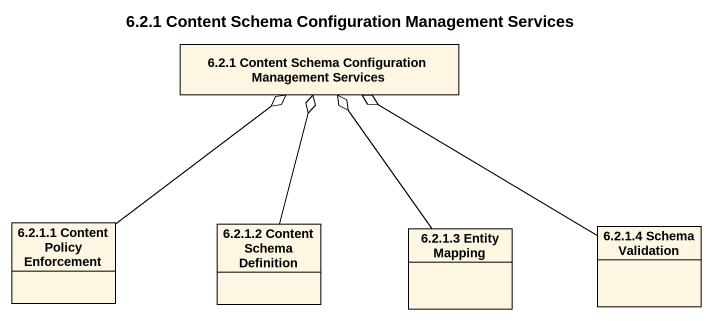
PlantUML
@startuml
title 6.2.1 Content Schema Configuration Management Services
hide circle
hide empty members
class "6.2.1 Content Schema Configuration Management Services" as c6_2_1_Content_Schema
class "6.2.1.1 Content Policy Enforcement" as c6_2_1_1_Content_Policy
class "6.2.1.2 Content Schema Definition" as c6_2_1_2_Content_Schema
class "6.2.1.3 Entity Mapping" as c6_2_1_3_Entity_Mapping
class "6.2.1.4 Schema Validation" as c6_2_1_4_Schema_Validation
c6_2_1_1_Content_Policy -up-o c6_2_1_Content_Schema
c6_2_1_2_Content_Schema -up-o c6_2_1_Content_Schema
c6_2_1_3_Entity_Mapping -up-o c6_2_1_Content_Schema
c6_2_1_4_Schema_Validation -left-o c6_2_1_Content_Schema
@enduml
